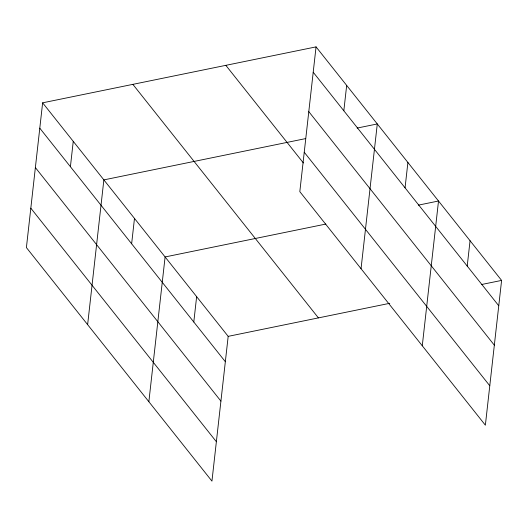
<?xml version="1.0" encoding="UTF-8"?>
<svg xmlns="http://www.w3.org/2000/svg" width="528" height="528" viewBox="0 0 528 528"><rect width="100%" height="100%" fill="white"/><g stroke="black" fill="none" stroke-linecap="round" stroke-linejoin="round"><path stroke-width="0.79" d="M42.636 102.821L26.4 247.586L211.946 481.12L228.182 336.356L42.636 102.821L316.054 46.88L501.6 280.414L485.364 425.179L299.818 191.644L316.054 46.88M70.409 166.709L73.253 141.352M87.628 324.654L103.864 179.89L305.587 138.613M131.637 243.778L134.482 218.42M148.856 401.722L165.099 256.951L325.849 224.063M193.796 322.007L196.64 296.65M343.827 110.768L346.672 85.411M361.046 268.712L377.289 123.948L357.146 128.066M405.055 187.829L407.9 162.479M422.275 345.781L438.517 201.01L418.374 205.135M467.214 266.066L470.059 240.709M228.182 336.356L389.737 303.303M481.457 284.533L501.6 280.414M313.21 72.237L498.755 305.765M308.794 111.639L494.333 345.173M304.24 152.242L489.779 385.77M225.826 65.34L303.389 162.954M132.865 84.361L318.41 317.896M39.791 128.179L225.337 361.706M35.376 167.581L220.915 401.115M30.822 208.184L216.361 441.712"/></g></svg>
